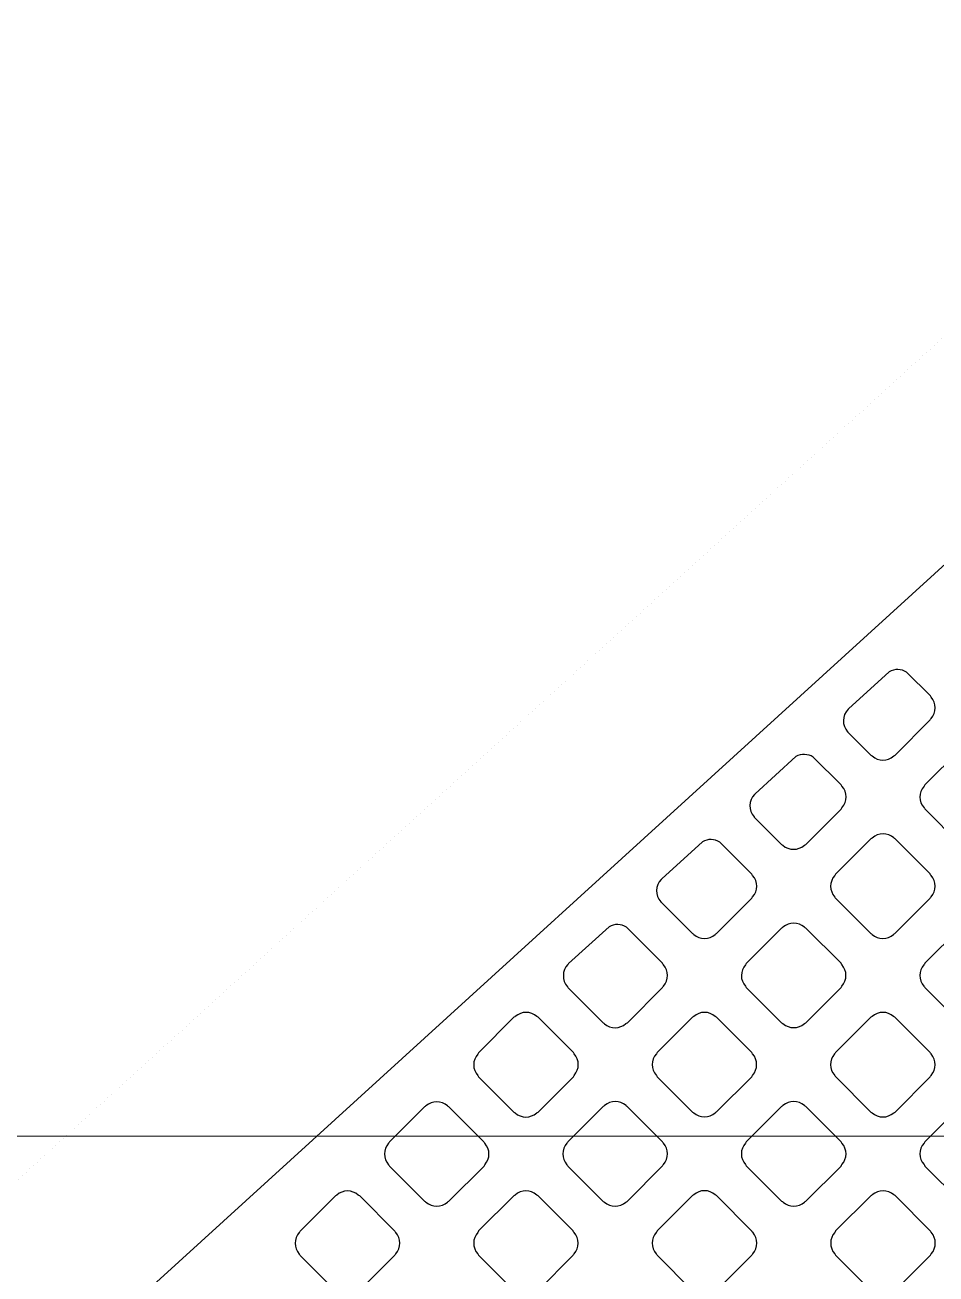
# Model space of a CAD drawing. Extents: x 3811 to 4077, y -444 to -307.
# Drawn here: x 3954.866 to 3955.966, y -387.511 to -386.003 of the extents above; entities that cross this region are included whole.
import ezdxf

# ---------------------------------------------------------------- set-up
doc = ezdxf.new("R2010")
doc.units = 0
doc.layers.add('gbr-dxf', color=7, linetype='Continuous')
doc.layers.add('gbr-outline-dxf', color=2, linetype='Continuous')
doc.layers.add('備註', color=1, linetype='Continuous', lineweight=9)

msp = doc.modelspace()

# ---------------------------------------------------------------- linework, layer by layer
at = {"layer": 'gbr-dxf', "linetype": 'Continuous'}
msp.add_lwpolyline([(3954.1407, -390.586), (3954.1407, -390.3967, -0.022988), (3954.1407, -390.3945), (3954.1407, -389.9666, -0.03889), (3954.1407, -389.9627), (3954.1407, -389.5346, -0.022988), (3954.1407, -389.5324), (3954.1407, -389.1045, -0.03889), (3954.1407, -389.1006), (3954.1407, -389.08, -0.031973), (3954.1407, -389.0768), (3954.1407, -388.4588, -0.020901), (3954.1407, -388.4568, -0.11449), (3954.1712, -388.3263, -0.011623), (3954.1716, -388.3255, -0.092507), (3954.2371, -388.2387), (3954.2374, -388.2384), (3954.9979, -387.5457), (3954.9982, -387.5455), (3959.911, -383.0713)], format="xyb", dxfattribs=at)
for points in [[(3955.8597, -386.8563, -0.031092), (3955.86, -386.8567), (3955.8879, -386.8846, -0.092132), (3955.8895, -386.8856, 0.378957), (3955.9154, -386.8856, -0.096117), (3955.9171, -386.8846), (3955.9596, -386.842, -0.096227), (3955.9606, -386.8404, 0.379388), (3955.9606, -386.8144, -0.083586), (3955.9597, -386.813), (3955.931, -386.7843, 0.276192), (3955.91, -386.7838), (3955.8609, -386.8285, -0.048273), (3955.8603, -386.8292, 0.392182)], [(3955.7468, -386.9591, -0.031126), (3955.7471, -386.9595), (3955.7801, -386.9925, -0.091578), (3955.7816, -386.9934, 0.378817), (3955.8076, -386.9934, -0.09601), (3955.8092, -386.9924), (3955.8519, -386.9497, -0.096328), (3955.8529, -386.9481, 0.379351), (3955.8529, -386.9221, -0.100689), (3955.8519, -386.9204), (3955.8183, -386.8869, 0.275866), (3955.7973, -386.8864), (3955.748, -386.9313, -0.047154), (3955.7474, -386.932, 0.392298)], [(3955.952, -386.9481, -0.087254), (3955.9529, -386.9496), (3955.9956, -386.9923, -0.091578), (3955.9972, -386.9933, 0.379201), (3956.0231, -386.9932, -0.096625), (3956.0248, -386.9923), (3956.0673, -386.9497, -0.096111), (3956.0683, -386.9481, 0.379357), (3956.0683, -386.9221, -0.083622), (3956.0674, -386.9207), (3956.0247, -386.878, -0.096423), (3956.0231, -386.877, 0.37947), (3955.9971, -386.877, -0.096625), (3955.9955, -386.878), (3955.953, -386.9205, -0.096111), (3955.952, -386.9222, 0.379451)], [(3955.6341, -387.0617, -0.03918), (3955.6345, -387.0623), (3955.6723, -387.1001, -0.096266), (3955.6739, -387.1011, 0.379364), (3955.6999, -387.1011, -0.096259), (3955.7015, -387.1001), (3955.7441, -387.0575, -0.095895), (3955.7451, -387.0559, 0.379253), (3955.7451, -387.03, -0.096225), (3955.7441, -387.0283), (3955.7053, -386.9896, 0.273549), (3955.6845, -386.9891), (3955.6353, -387.0339, -0.048613), (3955.6347, -387.0347, 0.392775)], [(3955.8442, -387.056, -0.087748), (3955.8451, -387.0575), (3955.8878, -387.1001, -0.091737), (3955.8893, -387.1011, 0.379451), (3955.9153, -387.1011, -0.096259), (3955.9169, -387.1001), (3955.9596, -387.0574, -0.095895), (3955.9606, -387.0558, 0.378827), (3955.9606, -387.0299, -0.100076), (3955.9596, -387.0281), (3955.9171, -386.9856, -0.096527), (3955.9155, -386.9846, 0.37947), (3955.8895, -386.9847, -0.096458), (3955.8878, -386.9856), (3955.8451, -387.0284, -0.096423), (3955.8442, -387.03, 0.379682)], [(3955.5215, -387.1643, -0.076481), (3955.5223, -387.1655), (3955.5646, -387.2079, -0.095798), (3955.5662, -387.2089, 0.378424), (3955.5921, -387.2088, -0.09601), (3955.5938, -387.2079), (3955.6364, -387.1653, -0.096328), (3955.6374, -387.1636, 0.37947), (3955.6373, -387.1377, -0.096723), (3955.6364, -387.136), (3955.5926, -387.0923, 0.27395), (3955.5717, -387.0918), (3955.5228, -387.1364, -0.06016), (3955.522, -387.1374, 0.391497)], [(3955.7364, -387.1637, -0.09185), (3955.7374, -387.1652), (3955.78, -387.2078, -0.095895), (3955.7817, -387.2088, 0.378731), (3955.8076, -387.2088, -0.09601), (3955.8092, -387.2078), (3955.8518, -387.1652, -0.096328), (3955.8528, -387.1636, 0.37947), (3955.8528, -387.1376, -0.096723), (3955.8518, -387.136), (3955.8092, -387.0934, -0.092564), (3955.8076, -387.0925, 0.379731), (3955.7817, -387.0925, -0.096625), (3955.78, -387.0935), (3955.7374, -387.1361, -0.096111), (3955.7365, -387.1377, 0.379451)], [(3955.9519, -387.1636, -0.092348), (3955.9528, -387.1652), (3955.9955, -387.2079, -0.096111), (3955.9972, -387.2089, 0.37981), (3956.0231, -387.2089, -0.096458), (3956.0248, -387.2079), (3956.0675, -387.1652, -0.096627), (3956.0684, -387.1636, 0.379859), (3956.0684, -387.1376, -0.096723), (3956.0675, -387.136), (3956.025, -387.0935, -0.108174), (3956.0231, -387.0924, 0.379731), (3955.9971, -387.0924, -0.096475), (3955.9955, -387.0934), (3955.9529, -387.136, -0.096627), (3955.9519, -387.1377, 0.379682)], [(3955.4132, -387.2716, -0.091954), (3955.4141, -387.2731), (3955.4567, -387.3157, -0.096332), (3955.4583, -387.3167, 0.37975), (3955.4843, -387.3167, -0.096225), (3955.4859, -387.3157), (3955.5287, -387.273, -0.096328), (3955.5296, -387.2714, 0.379029), (3955.5296, -387.2454, -0.09601), (3955.5287, -387.2438), (3955.486, -387.2011, -0.091676), (3955.4845, -387.2002, 0.379071), (3955.4585, -387.2002, -0.096625), (3955.4569, -387.2012), (3955.4141, -387.244, -0.096111), (3955.4132, -387.2456, 0.379682)], [(3955.6288, -387.2713, -0.107569), (3955.6298, -387.2731), (3955.6723, -387.3156, -0.095058), (3955.6739, -387.3166, 0.379034), (3955.6999, -387.3165, -0.096625), (3955.7015, -387.3155), (3955.7441, -387.273, -0.096111), (3955.745, -387.2713, 0.379859), (3955.745, -387.2454, -0.096458), (3955.7441, -387.2437), (3955.7015, -387.2012, -0.092623), (3955.6999, -387.2002, 0.3795), (3955.674, -387.2002, -0.096259), (3955.6723, -387.2012), (3955.6298, -387.2437, -0.095759), (3955.6288, -387.2454, 0.378472)], [(3955.8441, -387.2454, 0.379201), (3955.8442, -387.2714, -0.091954), (3955.8451, -387.2729), (3955.8878, -387.3156, -0.096332), (3955.8894, -387.3166, 0.37981), (3955.9154, -387.3166, -0.096475), (3955.9171, -387.3156), (3955.9596, -387.2731, -0.096627), (3955.9606, -387.2714, 0.3795), (3955.9606, -387.2455, -0.096614), (3955.9596, -387.2438), (3955.9169, -387.2011, -0.092244), (3955.9153, -387.2002, 0.378939), (3955.8894, -387.2002, -0.096259), (3955.8877, -387.2011), (3955.8451, -387.2438, -0.096539)], [(3955.3055, -387.3793, -0.095956), (3955.3065, -387.3809), (3955.3489, -387.4234, -0.10046), (3955.3506, -387.4244, 0.37981), (3955.3766, -387.4244, -0.096625), (3955.3783, -387.4234), (3955.4207, -387.381, -0.096111), (3955.4217, -387.3793, 0.379859), (3955.4217, -387.3533, -0.108195), (3955.4206, -387.3515), (3955.3784, -387.3092, -0.104691), (3955.3766, -387.3082, 0.379731), (3955.3506, -387.3082, -0.096625), (3955.3489, -387.3092), (3955.3065, -387.3517, -0.096111), (3955.3055, -387.3533, 0.379682)], [(3955.5209, -387.3792, -0.09601), (3955.5218, -387.3809), (3955.5646, -387.4236, -0.08335), (3955.566, -387.4245, 0.379453), (3955.5919, -387.4245, -0.096265), (3955.5936, -387.4235), (3955.6364, -387.3807, -0.096328), (3955.6373, -387.379, 0.379029), (3955.6373, -387.3531, -0.092061), (3955.6364, -387.3515), (3955.5937, -387.3088, -0.087645), (3955.5922, -387.3079, 0.379105), (3955.5663, -387.3079, -0.096259), (3955.5646, -387.3089), (3955.5219, -387.3516, -0.095916), (3955.5209, -387.3533, 0.379228)], [(3955.7364, -387.3791, -0.09601), (3955.7374, -387.3807), (3955.7801, -387.4234, -0.099491), (3955.7818, -387.4244, 0.379034), (3955.8077, -387.4243, -0.096458), (3955.8093, -387.4233), (3955.8519, -387.3808, -0.096627), (3955.8529, -387.3791, 0.379859), (3955.8529, -387.3532, -0.092636), (3955.8519, -387.3516), (3955.8091, -387.3088, -0.088207), (3955.8076, -387.3079, 0.379762), (3955.7817, -387.3079, -0.096265), (3955.78, -387.3088), (3955.7374, -387.3515, -0.096737), (3955.7364, -387.3531, 0.379065)], [(3955.952, -387.3791, -0.096117), (3955.953, -387.3808), (3955.9956, -387.4234, -0.100073), (3955.9973, -387.4244, 0.378731), (3956.0232, -387.4244, -0.09601), (3956.0248, -387.4234), (3956.0674, -387.3808, -0.096227), (3956.0684, -387.3792, 0.37947), (3956.0684, -387.3532, -0.09253), (3956.0674, -387.3516), (3956.0249, -387.3091, -0.10442), (3956.0231, -387.3081, 0.379731), (3955.9971, -387.3081, -0.096458), (3955.9955, -387.3091), (3955.953, -387.3515, -0.096627), (3955.952, -387.3532, 0.379451)], [(3955.1976, -387.4871, -0.095956), (3955.1986, -387.4888), (3955.2411, -387.5312, -0.10046), (3955.2428, -387.5322, 0.37981), (3955.2688, -387.5322, -0.096625), (3955.2704, -387.5312), (3955.3131, -387.4886, -0.096111), (3955.3141, -387.4869, 0.379859), (3955.3141, -387.461, -0.09253), (3955.3131, -387.4594), (3955.2706, -387.4169, -0.104691), (3955.2688, -387.4159, 0.379731), (3955.2429, -387.4159, -0.096625), (3955.2412, -387.4169), (3955.1986, -387.4595, -0.096111), (3955.1976, -387.4611, 0.379682)], [(3955.4131, -387.4869, -0.09601), (3955.4141, -387.4886), (3955.4566, -387.5311, -0.100073), (3955.4584, -387.5321, 0.378952), (3955.4843, -387.5321, -0.09601), (3955.4859, -387.5311), (3955.5284, -387.4886, -0.096328), (3955.5294, -387.487, 0.37947), (3955.5294, -387.461, -0.108361), (3955.5283, -387.4592), (3955.4861, -387.4169, -0.104691), (3955.4843, -387.4159, 0.379731), (3955.4583, -387.4159, -0.096625), (3955.4566, -387.4169), (3955.4141, -387.4593, -0.096111), (3955.4132, -387.461, 0.379308)], [(3955.6286, -387.4869, -0.095956), (3955.6296, -387.4886), (3955.6724, -387.5314, -0.08348), (3955.6738, -387.5323, 0.379423), (3955.6997, -387.5323, -0.09601), (3955.7014, -387.5313), (3955.7442, -387.4885, -0.095997), (3955.7452, -387.4868, 0.378472), (3955.7452, -387.4609, -0.092052), (3955.7442, -387.4594), (3955.7013, -387.4165, -0.087303), (3955.6999, -387.4156, 0.379077), (3955.6739, -387.4156, -0.096625), (3955.6723, -387.4166), (3955.6296, -387.4593, -0.096111), (3955.6286, -387.461, 0.379682)], [(3955.8442, -387.4869, -0.096117), (3955.8452, -387.4885), (3955.8878, -387.5312, -0.099491), (3955.8895, -387.5321, 0.378376), (3955.9154, -387.5321, -0.095383), (3955.9171, -387.5312), (3955.9597, -387.4885, -0.095585), (3955.9607, -387.4869, 0.379605), (3955.9607, -387.4609, -0.092523), (3955.9597, -387.4594), (3955.917, -387.4166, -0.088334), (3955.9155, -387.4157, 0.379762), (3955.8895, -387.4157, -0.096225), (3955.8879, -387.4167), (3955.8452, -387.4593, -0.096395), (3955.8442, -387.461, 0.379065)]]:
    msp.add_lwpolyline(points, format="xyb", close=True, dxfattribs=at)
at = {"layer": 'gbr-outline-dxf', "linetype": 'Continuous', "const_width": 0.000025}
msp.add_lwpolyline([(3953.9368, -395.8387), (3953.9368, -388.4571, -0.211094), (3954.1001, -388.0874), (3959.7734, -382.9211, 0.211095), (3959.9367, -382.5514), (3959.9367, -374.6482, -0.414217), (3960.4367, -374.1482), (3973.4367, -374.1482, -0.414217), (3973.9367, -374.6482), (3973.9367, -382.5514, -0.211094), (3973.7734, -382.9211), (3968.1001, -388.0874, 0.211095), (3967.9367, -388.4571), (3967.9367, -397.2149, -0.414217), (3967.4367, -397.7149), (3962.4367, -397.7149, -0.414217), (3961.9367, -397.2149), (3961.9367, -396.8387, 0.414217), (3961.4367, -396.3387), (3954.4368, -396.3387, -0.414217)], format="xyb", close=True, dxfattribs=at)
at = {"layer": '備註', "color": 1, "linetype": 'Continuous'}
msp.add_lwpolyline([(3975.1846, -383.5396), (3975.1846, -387.3447), (3952.6357, -387.3447), (3952.6357, -383.5396)], close=True, dxfattribs=at)

doc.saveas('drawing.dxf')
